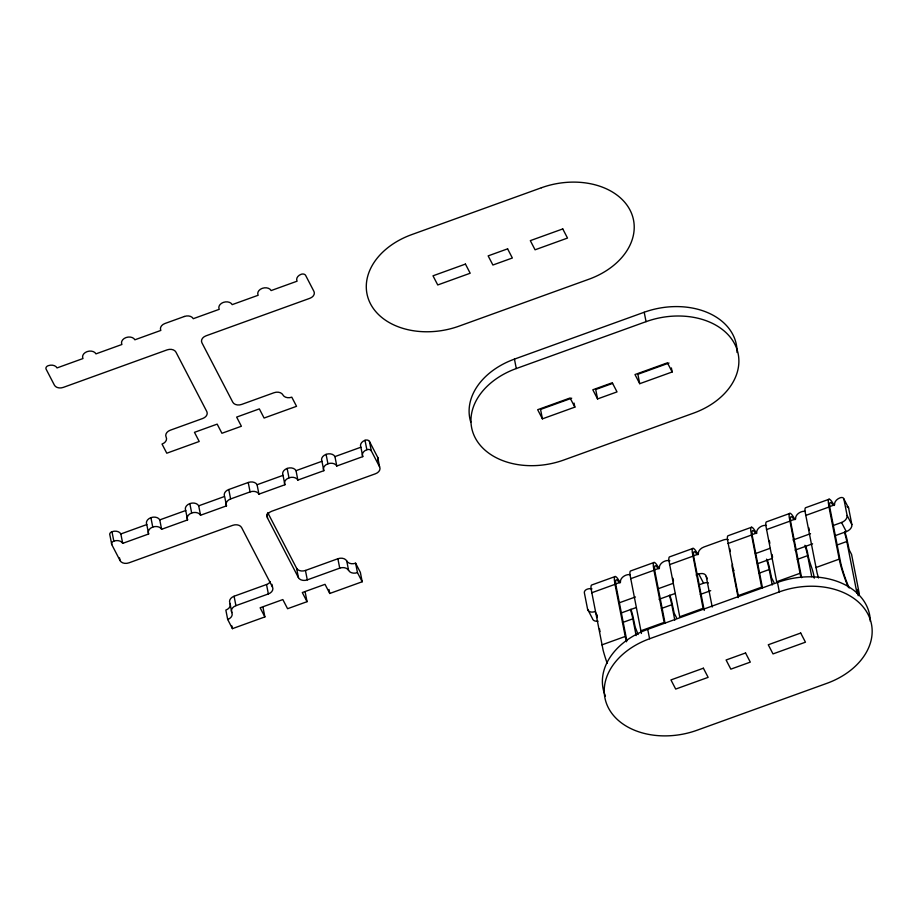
<?xml version="1.0" encoding="UTF-8"?>
<svg xmlns="http://www.w3.org/2000/svg" width="918" height="918" viewBox="0 0 918 918"><rect width="100%" height="100%" fill="white"/><g stroke="black" fill="none" stroke-linecap="round" stroke-linejoin="round"><path stroke-width="1.38" d="M470.762 422.131A69.699 50.559 -11.1 0 1 514.447 359.122L644.207 312.246A69.699 50.559 -11.1 0 1 737.028 352.489M516.295 368.543L646.054 321.656A69.699 50.559 -11.1 0 1 734.675 343.952A69.699 50.559 -11.1 0 1 693.538 413.134L563.778 460.021A69.699 50.559 -11.1 0 1 475.157 437.725A69.699 50.559 -11.1 0 1 516.295 368.543L514.447 359.122M224.394 495.823A6.965 5.06 -11.1 0 1 228.766 489.524L248.227 482.489A6.965 5.06 -11.1 0 1 257.086 484.727L283.042 475.352A6.965 5.06 -11.1 0 1 287.15 468.432A6.965 5.06 -11.1 0 1 296.021 470.659L321.966 461.284A6.965 5.06 -11.1 0 1 326.085 454.364A6.965 5.06 -11.1 0 1 334.944 456.59L360.9 447.215A6.965 5.06 -11.1 0 1 365.008 440.296A3.488 2.525 -11.1 0 1 369.438 441.409L377.746 457.428L379.593 466.837A6.965 5.06 -11.1 0 1 375.485 473.757L271.671 511.269A6.965 5.06 -11.1 0 0 267.563 518.177L298.43 577.64A6.965 5.06 -11.1 0 0 307.289 579.878L339.729 568.15A6.965 5.06 -11.1 0 1 348.588 570.388A6.965 5.06 -11.1 0 0 357.458 572.614L362.197 581.76L329.757 593.476L325.018 584.33L302.309 592.535L307.048 601.68L287.586 608.714L282.836 599.569L260.138 607.773L264.877 616.919L232.438 628.646L227.698 619.489L225.851 610.08A6.965 5.06 -11.1 0 0 230.211 603.78M227.698 619.489A6.965 5.06 -11.1 0 0 231.806 612.581A6.965 5.06 -11.1 0 1 235.926 605.662L268.366 593.935A6.965 5.06 -11.1 0 0 272.474 587.015L241.606 527.563A6.965 5.06 -11.1 0 0 232.747 525.326L128.945 562.837A6.965 5.06 -11.1 0 1 120.074 560.6L111.767 544.592L109.919 535.183A3.488 2.525 -11.1 0 1 111.973 531.717A6.965 5.06 -11.1 0 1 120.843 533.955L146.788 524.568A6.965 5.06 -11.1 0 1 150.908 517.66A6.965 5.06 -11.1 0 1 159.766 519.886L185.723 510.511A6.965 5.06 -11.1 0 1 189.831 503.592A6.965 5.06 -11.1 0 1 198.701 505.818L224.646 496.443L226.494 505.864L200.549 515.239A6.965 5.06 -11.1 0 0 191.678 513.001L189.831 503.592M226.494 505.864A6.965 5.06 -11.1 0 1 230.613 498.944L250.075 491.91A6.965 5.06 -11.1 0 1 258.933 494.136L284.89 484.761A6.965 5.06 -11.1 0 1 288.998 477.842L287.15 468.432M111.973 531.717L113.821 541.138A6.965 5.06 -11.1 0 1 122.691 543.364L148.636 533.989A6.965 5.06 -11.1 0 1 152.755 527.07L150.908 517.66M152.755 527.07A6.965 5.06 -11.1 0 1 161.614 529.296L187.57 519.921A6.965 5.06 -11.1 0 1 191.678 513.001M288.998 477.842A6.965 5.06 -11.1 0 1 297.868 480.08L323.813 470.693A6.965 5.06 -11.1 0 1 327.933 463.785L326.085 454.364M327.933 463.785A6.965 5.06 -11.1 0 1 336.791 466.011L362.748 456.636A6.965 5.06 -11.1 0 1 366.856 449.717L365.008 440.296M571.707 398.183L540.564 409.439L542.412 418.849L574.852 407.133L574.06 403.094M612.581 383.414L595.713 389.507L597.561 398.928L617.022 391.894L612.272 382.749L592.81 389.783L597.561 398.928M669.027 363.023L637.884 374.28L639.731 383.69L672.171 371.974L671.379 367.934M231.806 612.581L229.959 603.16A6.965 5.06 -11.1 0 1 234.079 596.241L266.518 584.525A6.965 5.06 -11.1 0 0 270.408 581.519M267.689 512.565L296.583 568.231A6.965 5.06 -11.1 0 0 305.442 570.457L337.881 558.741A6.965 5.06 -11.1 0 1 346.74 560.967A6.965 5.06 -11.1 0 0 355.61 563.193L360.349 572.339L362.197 581.76M615.198 576.515L591.846 584.95A27.907 3.993 70.1 0 0 591.043 588.668L603.115 650.208A27.907 3.993 70.1 0 0 607.234 663.404M654.132 562.447L630.769 570.893A27.907 3.993 70.1 0 0 629.966 574.599L641.43 633.477M693.056 548.379L669.704 556.824A27.907 3.993 70.1 0 0 668.901 560.531L679.733 616.758L703.085 608.313L692.252 552.097A27.907 3.993 70.1 0 1 698.082 554.656M751.578 527.242L728.226 535.676A27.907 3.993 70.1 0 0 727.423 539.394L738.256 595.61L761.607 587.176L750.775 530.948A27.907 3.993 70.1 0 1 756.604 533.519M789.985 513.357L766.633 521.803A27.907 3.993 70.1 0 0 765.83 525.509L776.662 581.737L800.026 573.291L789.182 517.075A27.907 3.993 70.1 0 1 795.011 519.634M829.172 499.208L805.82 507.643A27.907 3.993 70.1 0 0 805.017 511.349L817.089 572.901A27.907 3.993 70.1 0 0 818.523 577.961M615.312 584.066L620.499 582.184A6.965 4.693 -27.4 0 1 623.288 576.653A6.965 4.693 -27.4 0 1 630.207 574.679M654.236 569.998L659.422 568.116A6.965 4.693 -27.4 0 1 662.578 562.321A6.965 4.693 -27.4 0 1 669.853 560.795M693.159 555.929L698.357 554.059A6.965 4.693 -27.4 0 1 703.922 547.002L723.384 539.968A6.965 4.693 -27.4 0 1 728.238 539.692M751.555 534.838L756.742 532.956A6.965 4.693 -27.4 0 1 759.542 527.425A6.965 4.693 -27.4 0 1 766.45 525.452M790.478 520.77L795.676 518.899A6.965 4.693 -27.4 0 1 798.465 513.369A6.965 4.693 -27.4 0 1 805.373 511.383M829.413 506.702L834.6 504.831A6.965 4.693 -27.4 0 1 840.165 497.774A3.488 2.341 -27.4 0 1 843.871 498.956L848.622 508.102L851.858 524.591A6.965 4.693 -27.4 0 1 846.293 531.637L835.506 535.538M591.662 592.787L615.014 584.341L614.394 580.222A27.907 3.993 70.1 0 1 620.235 582.792M630.586 578.719L653.937 570.285L653.329 566.165A27.907 3.993 70.1 0 1 659.158 568.724M669.509 564.65L692.872 556.216M728.031 543.513L751.394 535.068M766.438 529.629L789.801 521.194M805.625 515.48L828.988 507.034L828.369 502.915A27.907 3.993 70.1 0 1 834.198 505.485M619.26 602.805L635.44 596.952M658.367 588.679L673.192 583.32M696.108 575.035L698.805 574.06A6.965 4.693 -27.4 0 1 706.217 576.424L707.399 578.707M755.262 553.669L770.087 548.31M793.003 540.025L810.537 533.691M833.452 525.417L841.542 522.491A6.965 4.693 -27.4 0 0 847.107 515.434L843.871 498.956M621.314 612.926L636.151 607.567M659.067 599.282L675.246 593.441M699.505 584.674L703.555 583.205A6.965 4.693 -27.4 0 1 708.409 582.93M757.316 563.79L772.141 558.431M795.057 550.146L812.591 543.812M622.473 622.553L632.846 618.801A24.396 3.488 70.1 0 0 630.471 609.575M661.396 608.485L671.781 604.744A24.396 3.488 70.1 0 0 669.406 595.507M700.319 594.428L710.704 590.676M758.842 573.28L769.227 569.527A24.396 3.488 70.1 0 0 766.496 559.142M797.26 559.406L807.633 555.654A24.396 3.488 70.1 0 0 804.902 545.269M836.447 545.246L846.821 541.494A24.396 3.488 70.1 0 0 844.445 532.268M601.875 644.884L625.238 636.449L615.014 584.341M640.81 630.815L664.162 622.381L653.937 570.285M815.85 567.576L839.213 559.131L828.988 507.034M605.432 696.096A69.699 50.559 -11.1 0 1 647.729 629.346L777.489 582.46A69.699 50.559 -11.1 0 1 870.31 621.371M649.577 638.756L779.336 591.88A69.699 50.559 -11.1 0 1 867.958 614.176A69.699 50.559 -11.1 0 1 826.82 683.359L697.06 730.235A69.699 50.559 -11.1 0 1 608.439 707.939A69.699 50.559 -11.1 0 1 649.577 638.756L647.729 629.346M847.107 515.434L851.858 524.591M841.542 522.491L846.293 531.637M672.171 371.974L667.42 362.828L634.981 374.544L639.731 383.69M773.989 582.517L771.613 577.938L769.146 566.337A27.907 3.993 70.1 0 0 767.299 559.957M732.759 568.196L733.952 570.48M698.805 574.06L703.555 583.205M574.852 407.133L570.101 397.987L537.661 409.703L542.412 418.849M676.543 617.722L674.168 613.144L671.689 601.542A27.907 3.993 70.1 0 0 669.853 595.162M597.377 616.139L595.002 611.572A6.965 4.693 -27.4 0 1 587.589 609.208L584.353 592.73A3.488 2.341 -27.4 0 1 587.141 589.195A6.965 4.693 -27.4 0 1 591.995 588.92M587.589 609.208L592.34 618.353A6.965 4.693 -27.4 0 0 598.031 621.165M369.438 441.409L371.285 450.83L379.593 466.837M839.213 559.131L840.452 564.467A27.907 3.993 70.1 0 0 848.186 587.05M800.026 573.291L800.955 577.296M625.238 636.449L626.478 641.774M858.204 595.725L856.964 589.448L859.34 594.026L851.583 554.472L849.207 549.905L846.74 538.304A27.907 3.993 70.1 0 0 844.893 531.924M846.821 541.494L856.987 593.28M808.769 527.712L809.32 530.512M814.266 578.179C813.187 569.194 808.632 561.483 807.553 552.452A27.907 3.993 70.1 0 0 805.706 546.084M807.633 555.654L811.753 576.653M769.307 540.472L769.858 543.272M772.049 554.472L772.6 557.272M777.489 582.46L779.336 591.88M769.227 569.527L772.245 584.927M762.491 587.899L752.611 537.512A24.396 3.488 70.1 0 1 755.64 533.461M729.799 548.746L730.349 551.546M738.175 597.652L732.174 567.049A6.965 4.693 -27.4 0 1 732.575 564.375M706.217 576.424L712.219 607.028M704.244 610.447L694.088 558.66A24.396 3.488 70.1 0 1 697.118 554.61M644.207 312.246L646.054 321.656M672.928 578.294L673.479 581.094M671.781 604.744L674.799 620.132M665.045 623.115L655.154 572.717A24.396 3.488 70.1 0 1 658.195 568.667M638.148 634.51L635.233 627.212L632.766 615.611A27.907 3.993 70.1 0 0 630.93 609.231M632.846 618.801L636.151 635.6M596.723 614.819L597.274 617.619M599.465 628.819L600.016 631.618M360.9 447.215L362.748 456.636M334.944 456.59L336.791 466.011M355.61 563.193L357.458 572.614M346.74 560.967L348.588 570.388M321.966 461.284L323.813 470.693M337.881 558.741L339.729 568.15M328.965 589.448L329.757 593.476M296.021 470.659L297.868 480.08M305.442 570.457L307.289 579.878M283.042 475.352L284.89 484.761M305.201 592.271L307.048 601.68M296.583 568.231L298.43 577.64M266.771 514.149L267.563 518.177M257.086 484.727L258.933 494.136M271.946 584.33L272.474 587.015M248.227 482.489L250.075 491.91M266.518 584.525L268.366 593.935M263.03 607.509L264.877 616.919M228.766 489.524L230.613 498.944M234.079 596.241L235.926 605.662M231.91 625.95L232.438 628.646M198.701 505.818L200.549 515.239M185.723 510.511L187.57 519.921M159.766 519.886L161.614 529.296M146.788 524.568L148.636 533.989M120.843 533.955L122.691 543.364M119.547 557.914L120.074 560.6M366.856 449.717A3.488 2.525 -11.1 0 1 371.285 450.83M111.767 544.592A3.488 2.525 -11.1 0 1 113.821 541.138M377.746 457.428A6.965 5.06 -11.1 0 1 377.849 460.687M846.981 506.702A3.488 2.341 -27.4 0 1 848.622 508.102M849.184 588.002A24.396 3.488 70.1 0 1 840.36 561.265L830.205 509.479A24.396 3.488 70.1 0 1 833.234 505.428M801.666 577.709A24.396 3.488 70.1 0 1 801.173 575.425L791.018 523.639A24.396 3.488 70.1 0 1 794.047 519.588M626.879 640.867A24.396 3.488 70.1 0 1 626.397 638.572L616.23 586.786A24.396 3.488 70.1 0 1 619.271 582.735M184.415 316.469L164.942 323.503A6.965 5.06 -11.1 0 0 160.834 330.423L134.877 339.798A6.965 5.06 -11.1 0 0 126.018 337.572A6.965 5.06 -11.1 0 0 121.91 344.491L95.954 353.866A6.965 5.06 -11.1 0 0 87.095 351.628A6.965 5.06 -11.1 0 0 82.976 358.548L57.031 367.923A6.965 5.06 -11.1 0 0 48.161 365.697A3.488 2.525 -11.1 0 0 46.107 369.151L54.414 385.17A6.965 5.06 -11.1 0 0 63.285 387.396L167.087 349.884A6.965 5.06 -11.1 0 1 175.946 352.122L206.814 411.585A6.965 5.06 -11.1 0 1 202.694 418.493L170.255 430.221A6.965 5.06 -11.1 0 0 166.147 437.14A6.965 5.06 -11.1 0 1 162.027 444.06L166.778 453.205L199.217 441.478L194.467 432.332L217.176 424.127L221.927 433.273L241.388 426.25L236.649 417.093L259.346 408.889L264.097 418.046L296.537 406.318L291.786 397.173A6.965 5.06 -11.1 0 1 282.928 394.947A6.965 5.06 -11.1 0 0 274.069 392.709L241.629 404.436A6.965 5.06 -11.1 0 1 232.77 402.199L201.903 342.747A6.965 5.06 -11.1 0 1 206.011 335.827L309.825 298.316A6.965 5.06 -11.1 0 0 313.933 291.396L305.625 275.389A3.488 2.525 -11.1 0 0 301.196 274.275A6.965 5.06 -11.1 0 0 297.076 281.195L271.131 290.57A6.965 5.06 -11.1 0 0 262.261 288.344A6.965 5.06 -11.1 0 0 258.153 295.263L232.197 304.638A6.965 5.06 -11.1 0 0 223.338 302.401A6.965 5.06 -11.1 0 0 219.23 309.32L193.273 318.695A6.965 5.06 -11.1 0 0 184.415 316.469M541.39 187.765L411.631 234.641A69.699 50.559 -11.1 0 0 370.493 303.824A69.699 50.559 -11.1 0 0 459.115 326.119L588.874 279.244A69.699 50.559 -11.1 0 0 630.012 210.061A69.699 50.559 -11.1 0 0 541.39 187.765M465.437 264.086L432.998 275.813L437.748 284.959L470.188 273.231L465.437 264.086M507.608 248.847L488.146 255.881L492.897 265.027L512.359 258.004L507.608 248.847M562.757 228.926L530.317 240.642L535.068 249.799L567.508 238.072L562.757 228.926M703.383 668.201L670.943 679.928L675.694 689.074L708.134 677.358L703.383 668.201M745.554 652.973L726.092 659.996L730.831 669.153L750.304 662.119L745.554 652.973M800.703 633.041L768.263 644.769L773.013 653.914L805.453 642.187L800.703 633.041"/></g></svg>
